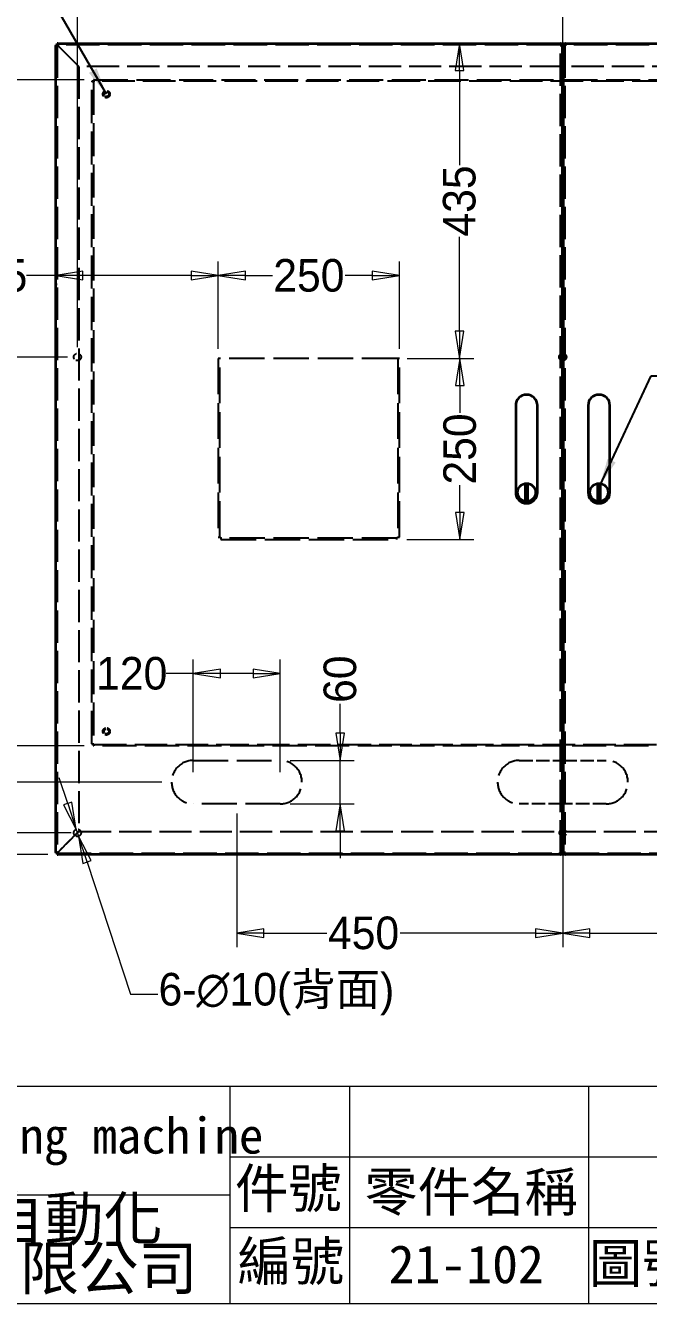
# Model space of a CAD drawing. Header units: millimetres. Extents: x 150 to 4305, y 150 to 3000.
# Drawn here: x 1623 to 2482, y 153 to 1918 of the extents above; entities that cross this region are included whole.
import ezdxf

# ---------------------------------------------------------------- set-up
doc = ezdxf.new("R2010")
doc.units = ezdxf.units.MM
doc.header["$LTSCALE"] = 15
doc.linetypes.add('DASHED', pattern=[0.2067, 0.1654, -0.0413])
for name, color, linetype, lineweight in [('可見 (ISO)', 7, 'Continuous', 35), ('圖框層', 7, 'Continuous', 20), ('標註 (ISO)', 7, 'Continuous', 20), ('標題 (ISO)', 7, 'Continuous', 40), ('符號 (ISO)', 7, 'Continuous', 25), ('隱藏 (ISO)', 7, 'DASHED', 25)]:
    doc.layers.add(name, color=color, linetype=linetype, lineweight=lineweight)
doc.styles.add('STSL_56', font='')
doc.styles.add('STSL_65', font='')
doc.styles.add('文字型式124', font='')
doc.styles.add('文字型式61', font='')
doc.styles.add('文字型式65', font='')
doc.styles.add('文字型式85', font='')
doc.styles.add('文字型式88', font='')
doc.styles.add('註記文字 (JIS)', font='')
doc.styles.get('STSL_56').set_extended_font_data('DFKai-SB')
doc.styles.get('STSL_65').set_extended_font_data('DFKai-SB')
doc.styles.get('文字型式124').set_extended_font_data('DFKai-SB')
doc.styles.get('文字型式61').set_extended_font_data('DFKai-SB')
doc.styles.get('文字型式65').set_extended_font_data('DFKai-SB')
doc.styles.get('文字型式85').set_extended_font_data('DFKai-SB')
doc.styles.get('文字型式88').set_extended_font_data('DFKai-SB')
doc.styles.get('註記文字 (JIS)').set_extended_font_data('PMingLiU')
doc.dimstyles.new('預設 (JIS)', dxfattribs={"dimscale": 15, "dimtxt": 3, "dimasz": 2.5, "dimexe": 1.3, "dimexo": 0.9, "dimgap": 0.3, "dimtad": 0, "dimtoh": 1, "dimrnd": 1e-08, "dimdsep": 46, "dimtxsty": '註記文字 (JIS)', "dimblk": 'Filled-1', "dimcen": 0.09, "dimdle": 10, "dimclrd": 256, "dimclre": 256, "dimclrt": 256, "dimadec": 0, "dimazin": 2, "dimtfac": 0.933333, "dimtmove": 0, "dimatfit": 3, "dimfxl": 0, "dimtolj": 1, "dimlwd": -1, "dimlwe": -1, "dimarcsym": 0})
doc.dimstyles.new('預設 (JIS)$7', dxfattribs={"dimscale": 15, "dimtxt": 3, "dimasz": 2.5, "dimexe": 1.3, "dimexo": 0.9, "dimgap": 0.3, "dimtad": 0, "dimtoh": 1, "dimrnd": 1e-08, "dimdsep": 46, "dimtxsty": '註記文字 (JIS)', "dimblk": 'Filled-1', "dimcen": 0.09, "dimdle": 10, "dimclrd": 256, "dimclre": 256, "dimclrt": 256, "dimadec": 0, "dimazin": 2, "dimtfac": 0.933333, "dimtmove": 0, "dimatfit": 3, "dimfxl": 0, "dimtolj": 1, "dimlwd": -1, "dimlwe": -1, "dimarcsym": 0})

# ---------------------------------------------------------------- blocks, each defined once
blk = doc.blocks.new('標題欄框 ISO')
at = {"layer": '圖框層', "color": 7}
for p, q in [((85.95, 35.03), (362.95, 35.03)), ((202.95, 15.04), (202.95, 35.03)), ((213.95, 15.04), (213.95, 35.03)), ((235.95, 15.04), (235.95, 35.03)), ((202.95, 28.53), (362.95, 28.53)), ((85.95, 25.03), (202.95, 25.03)), ((202.95, 22.03), (362.95, 22.03)), ((85.95, 15.03), (362.95, 15.03))]:
    blk.add_line(p, q, dxfattribs=at)
for s, height, style, p in [('件號', 3.599, 'STSL_56', (203.39, 23.83)), ('零件名稱', 3.599, 'STSL_56', (215.29, 23.51)), ('泓陞自動化', 4, 'STSL_65', (169.48, 20.82)), ('編號', 3.599, 'STSL_56', (203.62, 17.12)), ('科技有限公司', 4, 'STSL_65', (167.22, 16.29)), ('圖號', 3.599, 'STSL_56', (235.95, 16.94))]:
    blk.add_text(s, height=height, dxfattribs=dict(at, style=style)).set_placement(p)
at = {"layer": '標題 (ISO)'}
for tag, p, height, style in [('描述_001', (86.64, 197.62), 4, '文字型式65'), ('授權者_001', (290.05, 39.53), 3.5, '文字型式85'), ('狀態_001', (264.8, 30.13), 3.5, '文字型式85'), ('視圖比例_001', (286.42, 30.17), 3.5, '文字型式85'), ('材料_001', (243.45, 30.38), 3, '文字型式61'), ('主題_001', (147.63, 28.83), 3.3, '文字型式124'), ('建立日期_001', (285.14, 24.12), 2.5, '文字型式88'), ('標題_001', (217.53, 16.9), 3.5, '文字型式85'), ('零件號碼_001', (254.88, 17.13), 3, '文字型式61'), ('工程師_001', (305.23, 17.01), 3.5, '文字型式85'), ('設計師_001', (345.23, 17.01), 3.5, '文字型式85')]:
    blk.add_attdef(tag, p, '', height=height, dxfattribs=dict(at, style=style))
blk = doc.blocks.new('Filled-1')
at = {"color": 0}
for p, q in [((0, 0), (-1, 0.16)), ((-1, 0.16), (-1, -0.16)), ((-1, 0), (0, 0)), ((-1, -0.16), (0, 0))]:
    blk.add_line(p, q, dxfattribs=at)
at = {"color": 0, "flags": 128}
blk.add_lwpolyline([(-1, -0.16), (0, 0)], dxfattribs=at)
at = {"color": 0}
blk.add_solid([(-1, -0.16), (0, 0), (-1, 0.16), (-1, -0.16)], dxfattribs=at)
blk = doc.blocks.new('*D25')
at = {"layer": 'Defpoints', "color": 0}
for p in [(1361.9, 923.3), (1716.9, 923.3), (1666.9, 773.3)]:
    blk.add_point(p, dxfattribs=at)
at = {"layer": '標註 (ISO)'}
for p, q in [((1703.4, 923.3), (1342.4, 923.3)), ((1361.9, 885.8), (1361.9, 810.8)), ((1653.4, 773.3), (1342.4, 773.3)), ((1361.9, 773.3), (1361.9, 735.8))]:
    blk.add_line(p, q, dxfattribs=at)
at = {"layer": '標註 (ISO)', "xscale": 37.5, "yscale": 37.5, "zscale": 37.5}
for p, rotation in [((1361.9, 923.3), 90), ((1361.9, 773.3), 270)]:
    blk.add_blockref('Filled-1', p, dxfattribs=dict(at, rotation=rotation))
at = {"layer": '標註 (ISO)', "insert": (1361.9, 688.3), "char_height": 45, "attachment_point": 5, "rotation": 90, "style": '註記文字 (JIS)'}
blk.add_mtext('\\A1;150', dxfattribs=at)
blk = doc.blocks.new('*D26')
at = {"layer": 'Defpoints', "color": 0}
for p in [(1361.9, 1843.3), (1716.9, 1843.3), (1716.9, 923.3)]:
    blk.add_point(p, dxfattribs=at)
at = {"layer": '標註 (ISO)'}
for p, q in [((1703.4, 1843.3), (1342.4, 1843.3)), ((1361.9, 1805.8), (1361.9, 1460.5)), ((1361.9, 960.8), (1361.9, 1186.1)), ((1703.4, 923.3), (1342.4, 923.3))]:
    blk.add_line(p, q, dxfattribs=at)
at = {"layer": '標註 (ISO)', "xscale": 37.5, "yscale": 37.5, "zscale": 37.5}
for p, rotation in [((1361.9, 1843.3), 90), ((1361.9, 923.3), 270)]:
    blk.add_blockref('Filled-1', p, dxfattribs=dict(at, rotation=rotation))
at = {"layer": '標註 (ISO)', "insert": (1361.9, 1323.3), "char_height": 45, "attachment_point": 5, "rotation": 90, "style": '註記文字 (JIS)'}
blk.add_mtext('\\A1;\\f新細明體|b0|i0;\\H45.0000;920(底板)', dxfattribs=at)
blk = doc.blocks.new('*D27')
at = {"layer": 'Defpoints', "color": 0}
for p in [(2364.1, 843.3), (2814.1, 843.3), (2814.1, 664.8)]:
    blk.add_point(p, dxfattribs=at)
at = {"layer": '標註 (ISO)'}
for p, q in [((2364.1, 829.8), (2364.1, 645.3)), ((2814.1, 829.8), (2814.1, 645.3)), ((2401.6, 664.8), (2588.5, 664.8)), ((2776.6, 664.8), (2689.7, 664.8))]:
    blk.add_line(p, q, dxfattribs=at)
at = {"layer": '標註 (ISO)', "xscale": 37.5, "yscale": 37.5, "zscale": 37.5, "rotation": 180}
blk.add_blockref('Filled-1', (2364.1, 664.8), dxfattribs=at)
at = {"layer": '標註 (ISO)', "xscale": 37.5, "yscale": 37.5, "zscale": 37.5}
blk.add_blockref('Filled-1', (2814.1, 664.8), dxfattribs=at)
at = {"layer": '標註 (ISO)', "insert": (2639.1, 664.8), "char_height": 45, "attachment_point": 5, "style": '註記文字 (JIS)'}
blk.add_mtext('\\A1;450', dxfattribs=at)
blk = doc.blocks.new('*D28')
at = {"layer": 'Defpoints', "color": 0}
for p in [(1914.1, 843.3), (2364.1, 843.3), (1914.1, 664.8)]:
    blk.add_point(p, dxfattribs=at)
at = {"layer": '標註 (ISO)'}
for p, q in [((1914.1, 829.8), (1914.1, 645.3)), ((2364.1, 829.8), (2364.1, 645.3)), ((1951.6, 664.8), (2038.5, 664.8)), ((2326.6, 664.8), (2139.7, 664.8))]:
    blk.add_line(p, q, dxfattribs=at)
at = {"layer": '標註 (ISO)', "xscale": 37.5, "yscale": 37.5, "zscale": 37.5, "rotation": 180}
blk.add_blockref('Filled-1', (1914.1, 664.8), dxfattribs=at)
at = {"layer": '標註 (ISO)', "xscale": 37.5, "yscale": 37.5, "zscale": 37.5}
blk.add_blockref('Filled-1', (2364.1, 664.8), dxfattribs=at)
at = {"layer": '標註 (ISO)', "insert": (2089.1, 664.8), "char_height": 45, "attachment_point": 5, "style": '註記文字 (JIS)'}
blk.add_mtext('\\A1;450', dxfattribs=at)
blk = doc.blocks.new('*D29')
at = {"layer": 'Defpoints', "color": 0}
for p in [(1974.1, 1023.3), (1854.1, 873.3), (1974.1, 873.3)]:
    blk.add_point(p, dxfattribs=at)
at = {"layer": '標註 (ISO)'}
for p, q in [((1854.1, 886.8), (1854.1, 1042.8)), ((1974.1, 886.8), (1974.1, 1042.8)), ((1854.1, 1023.3), (1816.6, 1023.3)), ((1936.6, 1023.3), (1891.6, 1023.3))]:
    blk.add_line(p, q, dxfattribs=at)
at = {"layer": '標註 (ISO)', "xscale": 37.5, "yscale": 37.5, "zscale": 37.5, "rotation": 180}
blk.add_blockref('Filled-1', (1854.1, 1023.3), dxfattribs=at)
at = {"layer": '標註 (ISO)', "xscale": 37.5, "yscale": 37.5, "zscale": 37.5}
blk.add_blockref('Filled-1', (1974.1, 1023.3), dxfattribs=at)
at = {"layer": '標註 (ISO)', "insert": (1769.1, 1023.3), "char_height": 45, "attachment_point": 5, "style": '註記文字 (JIS)'}
blk.add_mtext('\\A1;120', dxfattribs=at)
blk = doc.blocks.new('*D30')
at = {"layer": 'Defpoints', "color": 0}
for p in [(1974.1, 903.3), (2056.7, 903.3), (1974.1, 843.3)]:
    blk.add_point(p, dxfattribs=at)
at = {"layer": '標註 (ISO)'}
for p, q in [((2056.7, 940.8), (2056.7, 981.3)), ((1987.6, 903.3), (2076.2, 903.3)), ((2056.7, 843.3), (2056.7, 903.3)), ((1987.6, 843.3), (2076.2, 843.3)), ((2056.7, 805.8), (2056.7, 768.3))]:
    blk.add_line(p, q, dxfattribs=at)
at = {"layer": '標註 (ISO)', "xscale": 37.5, "yscale": 37.5, "zscale": 37.5}
for p, rotation in [((2056.7, 903.3), 270), ((2056.7, 843.3), 90)]:
    blk.add_blockref('Filled-1', p, dxfattribs=dict(at, rotation=rotation))
at = {"layer": '標註 (ISO)', "insert": (2056.7, 1015.4), "char_height": 45, "attachment_point": 5, "rotation": 90, "style": '註記文字 (JIS)'}
blk.add_mtext('\\A1;60', dxfattribs=at)
blk = doc.blocks.new('*D31')
at = {"layer": 'Defpoints', "color": 0}
for p in [(1566.9, 873.3), (1824.1, 873.3), (1666.9, 773.3)]:
    blk.add_point(p, dxfattribs=at)
at = {"layer": '標註 (ISO)'}
for p, q in [((1566.9, 910.8), (1566.9, 948.3)), ((1810.6, 873.3), (1547.4, 873.3)), ((1566.9, 873.3), (1566.9, 773.3)), ((1653.4, 773.3), (1547.4, 773.3)), ((1566.9, 735.8), (1566.9, 698.3))]:
    blk.add_line(p, q, dxfattribs=at)
at = {"layer": '標註 (ISO)', "xscale": 37.5, "yscale": 37.5, "zscale": 37.5}
for p, rotation in [((1566.9, 873.3), 270), ((1566.9, 773.3), 90)]:
    blk.add_blockref('Filled-1', p, dxfattribs=dict(at, rotation=rotation))
at = {"layer": '標註 (ISO)', "insert": (1566.9, 650.8), "char_height": 45, "attachment_point": 5, "rotation": 90, "style": '註記文字 (JIS)'}
blk.add_mtext('\\A1;100', dxfattribs=at)
blk = doc.blocks.new('*D45')
at = {"layer": 'Defpoints', "color": 0}
for p in [(3034.1, 2039.9), (1694.1, 1460.3), (3034.1, 1460.3)]:
    blk.add_point(p, dxfattribs=at)
at = {"layer": '標註 (ISO)'}
for p, q in [((1694.1, 1473.8), (1694.1, 2059.4)), ((3034.1, 1473.8), (3034.1, 2059.4)), ((1731.6, 2039.9), (2300.9, 2039.9)), ((2996.6, 2039.9), (2427.3, 2039.9))]:
    blk.add_line(p, q, dxfattribs=at)
at = {"layer": '標註 (ISO)', "xscale": 37.5, "yscale": 37.5, "zscale": 37.5, "rotation": 180}
blk.add_blockref('Filled-1', (1694.1, 2039.9), dxfattribs=at)
at = {"layer": '標註 (ISO)', "xscale": 37.5, "yscale": 37.5, "zscale": 37.5}
blk.add_blockref('Filled-1', (3034.1, 2039.9), dxfattribs=at)
at = {"layer": '標註 (ISO)', "insert": (2364.1, 2039.9), "char_height": 45, "attachment_point": 5, "style": '註記文字 (JIS)'}
blk.add_mtext('\\A1;1340', dxfattribs=at)
blk = doc.blocks.new('*D46')
at = {"layer": 'Defpoints', "color": 0}
for p in [(1467.8, 803.3), (1699.1, 803.3), (1666.9, 773.3)]:
    blk.add_point(p, dxfattribs=at)
at = {"layer": '標註 (ISO)'}
for p, q in [((1467.8, 840.8), (1467.8, 878.3)), ((1685.6, 803.3), (1448.3, 803.3)), ((1467.8, 803.3), (1467.8, 773.3)), ((1653.4, 773.3), (1448.3, 773.3)), ((1467.8, 735.8), (1467.8, 698.3))]:
    blk.add_line(p, q, dxfattribs=at)
at = {"layer": '標註 (ISO)', "xscale": 37.5, "yscale": 37.5, "zscale": 37.5}
for p, rotation in [((1467.8, 803.3), 270), ((1467.8, 773.3), 90)]:
    blk.add_blockref('Filled-1', p, dxfattribs=dict(at, rotation=rotation))
at = {"layer": '標註 (ISO)', "insert": (1467.8, 664.5), "char_height": 45, "attachment_point": 5, "rotation": 90, "style": '註記文字 (JIS)'}
blk.add_mtext('\\A1;30', dxfattribs=at)
blk = doc.blocks.new('*D47')
at = {"layer": 'Defpoints', "color": 0}
for p in [(1467.8, 1460.3), (1694.1, 1460.3), (1699.1, 803.3)]:
    blk.add_point(p, dxfattribs=at)
at = {"layer": '標註 (ISO)'}
for p, q in [((1680.6, 1460.3), (1448.3, 1460.3)), ((1467.8, 1422.8), (1467.8, 1180.7)), ((1467.8, 840.8), (1467.8, 1082.9)), ((1685.6, 803.3), (1448.3, 803.3))]:
    blk.add_line(p, q, dxfattribs=at)
at = {"layer": '標註 (ISO)', "xscale": 37.5, "yscale": 37.5, "zscale": 37.5}
for p, rotation in [((1467.8, 1460.3), 90), ((1467.8, 803.3), 270)]:
    blk.add_blockref('Filled-1', p, dxfattribs=dict(at, rotation=rotation))
at = {"layer": '標註 (ISO)', "insert": (1467.8, 1131.8), "char_height": 45, "attachment_point": 5, "rotation": 90, "style": '註記文字 (JIS)'}
blk.add_mtext('\\A1;657', dxfattribs=at)
blk = doc.blocks.new('*D48')
at = {"layer": 'Defpoints', "color": 0}
for p in [(1692.5, 808), (1695.7, 798.6)]:
    blk.add_point(p, dxfattribs=at)
at = {"layer": '標註 (ISO)'}
for p, q in [((1680.8, 843.7), (1669.1, 879.3)), ((1692.5, 808), (1695.7, 798.6)), ((1707.4, 762.9), (1767.4, 580.5)), ((1767.4, 580.5), (1804.9, 580.5))]:
    blk.add_line(p, q, dxfattribs=at)
at = {"layer": '標註 (ISO)', "xscale": 37.5, "yscale": 37.5, "zscale": 37.5}
for p, rotation in [((1692.5, 808), 288.2145196027362), ((1695.7, 798.6), 108.2145196027362)]:
    blk.add_blockref('Filled-1', p, dxfattribs=dict(at, rotation=rotation))
at = {"layer": '標註 (ISO)', "insert": (1968.8, 580.5), "char_height": 45, "attachment_point": 5, "style": '註記文字 (JIS)'}
blk.add_mtext('\\A1;\\f新細明體|b0|i0;\\H45.0000;6-∅10(背面)', dxfattribs=at)
blk = doc.blocks.new('*D49')
at = {"layer": 'Defpoints', "color": 0}
for p in [(3034.1, 1970.3), (2364.1, 1460.3), (3034.1, 1460.3)]:
    blk.add_point(p, dxfattribs=at)
at = {"layer": '標註 (ISO)'}
for p, q in [((2364.1, 1473.8), (2364.1, 1989.8)), ((3034.1, 1473.8), (3034.1, 1989.8)), ((2401.6, 1970.3), (2649.3, 1970.3)), ((2996.6, 1970.3), (2748.9, 1970.3))]:
    blk.add_line(p, q, dxfattribs=at)
at = {"layer": '標註 (ISO)', "xscale": 37.5, "yscale": 37.5, "zscale": 37.5, "rotation": 180}
blk.add_blockref('Filled-1', (2364.1, 1970.3), dxfattribs=at)
at = {"layer": '標註 (ISO)', "xscale": 37.5, "yscale": 37.5, "zscale": 37.5}
blk.add_blockref('Filled-1', (3034.1, 1970.3), dxfattribs=at)
at = {"layer": '標註 (ISO)', "insert": (2699.1, 1970.3), "char_height": 45, "attachment_point": 5, "style": '註記文字 (JIS)'}
blk.add_mtext('\\A1;670', dxfattribs=at)
blk = doc.blocks.new('*D50')
at = {"layer": 'Defpoints', "color": 0}
for p in [(1694.1, 1970.3), (1694.1, 1460.3), (2364.1, 1460.3)]:
    blk.add_point(p, dxfattribs=at)
at = {"layer": '標註 (ISO)'}
for p, q in [((1694.1, 1473.8), (1694.1, 1989.8)), ((2364.1, 1473.8), (2364.1, 1989.8)), ((1731.6, 1970.3), (1979.3, 1970.3)), ((2326.6, 1970.3), (2078.9, 1970.3))]:
    blk.add_line(p, q, dxfattribs=at)
at = {"layer": '標註 (ISO)', "xscale": 37.5, "yscale": 37.5, "zscale": 37.5, "rotation": 180}
blk.add_blockref('Filled-1', (1694.1, 1970.3), dxfattribs=at)
at = {"layer": '標註 (ISO)', "xscale": 37.5, "yscale": 37.5, "zscale": 37.5}
blk.add_blockref('Filled-1', (2364.1, 1970.3), dxfattribs=at)
at = {"layer": '標註 (ISO)', "insert": (2029.1, 1970.3), "char_height": 45, "attachment_point": 5, "style": '註記文字 (JIS)'}
blk.add_mtext('\\A1;670', dxfattribs=at)
blk = doc.blocks.new('*D57')
at = {"layer": 'Defpoints', "color": 0}
for p in [(1815.9, 1893.3), (2135.8, 1458.3), (2221.4, 1458.3)]:
    blk.add_point(p, dxfattribs=at)
at = {"layer": '標註 (ISO)'}
for p, q in [((2221.4, 1855.8), (2221.4, 1725.2)), ((2221.4, 1495.8), (2221.4, 1626.4)), ((2149.3, 1458.3), (2240.9, 1458.3))]:
    blk.add_line(p, q, dxfattribs=at)
at = {"layer": '標註 (ISO)', "xscale": 37.5, "yscale": 37.5, "zscale": 37.5}
for p, rotation in [((2221.4, 1893.3), 90), ((2221.4, 1458.3), 270)]:
    blk.add_blockref('Filled-1', p, dxfattribs=dict(at, rotation=rotation))
at = {"layer": '標註 (ISO)', "insert": (2221.4, 1675.8), "char_height": 45, "attachment_point": 5, "rotation": 90, "style": '註記文字 (JIS)'}
blk.add_mtext('\\A1;435', dxfattribs=at)
blk = doc.blocks.new('*D58')
at = {"layer": 'Defpoints', "color": 0}
for p in [(2135.8, 1458.3), (2135.2, 1208.3), (2222, 1208.3)]:
    blk.add_point(p, dxfattribs=at)
at = {"layer": '標註 (ISO)'}
for p, q in [((2149.3, 1458.3), (2241.5, 1458.3)), ((2222, 1420.8), (2222, 1383.3)), ((2222, 1245.8), (2222, 1283.3)), ((2148.7, 1208.3), (2241.5, 1208.3))]:
    blk.add_line(p, q, dxfattribs=at)
at = {"layer": '標註 (ISO)', "xscale": 37.5, "yscale": 37.5, "zscale": 37.5}
for p, rotation in [((2222, 1458.3), 90), ((2222, 1208.3), 270)]:
    blk.add_blockref('Filled-1', p, dxfattribs=dict(at, rotation=rotation))
at = {"layer": '標註 (ISO)', "insert": (2222, 1333.3), "char_height": 45, "attachment_point": 5, "rotation": 90, "style": '註記文字 (JIS)'}
blk.add_mtext('\\A1;250', dxfattribs=at)
blk = doc.blocks.new('*D59')
at = {"layer": 'Defpoints', "color": 0}
for p in [(1664.1, 1572.8), (1888.6, 1572.8), (1888.6, 1458.3)]:
    blk.add_point(p, dxfattribs=at)
at = {"layer": '標註 (ISO)'}
for p, q in [((1888.6, 1471.8), (1888.6, 1592.3)), ((1664.1, 1572.8), (1623.7, 1572.8)), ((1851.1, 1572.8), (1701.6, 1572.8))]:
    blk.add_line(p, q, dxfattribs=at)
at = {"layer": '標註 (ISO)', "xscale": 37.5, "yscale": 37.5, "zscale": 37.5, "rotation": 180}
blk.add_blockref('Filled-1', (1664.1, 1572.8), dxfattribs=at)
at = {"layer": '標註 (ISO)', "xscale": 37.5, "yscale": 37.5, "zscale": 37.5}
blk.add_blockref('Filled-1', (1888.6, 1572.8), dxfattribs=at)
at = {"layer": '標註 (ISO)', "insert": (1551.3, 1572.8), "char_height": 45, "attachment_point": 5, "style": '註記文字 (JIS)'}
blk.add_mtext('\\A1;224.5', dxfattribs=at)
blk = doc.blocks.new('*D60')
at = {"layer": 'Defpoints', "color": 0}
for p in [(2138.6, 1572.8), (1888.6, 1458.3), (2138.6, 1458.3)]:
    blk.add_point(p, dxfattribs=at)
at = {"layer": '標註 (ISO)'}
for p, q in [((1888.6, 1471.8), (1888.6, 1592.3)), ((2138.6, 1471.8), (2138.6, 1592.3)), ((1926.1, 1572.8), (1963.6, 1572.8)), ((2101.1, 1572.8), (2063.6, 1572.8))]:
    blk.add_line(p, q, dxfattribs=at)
at = {"layer": '標註 (ISO)', "xscale": 37.5, "yscale": 37.5, "zscale": 37.5, "rotation": 180}
blk.add_blockref('Filled-1', (1888.6, 1572.8), dxfattribs=at)
at = {"layer": '標註 (ISO)', "xscale": 37.5, "yscale": 37.5, "zscale": 37.5}
blk.add_blockref('Filled-1', (2138.6, 1572.8), dxfattribs=at)
at = {"layer": '標註 (ISO)', "insert": (2013.6, 1572.8), "char_height": 45, "attachment_point": 5, "style": '註記文字 (JIS)'}
blk.add_mtext('\\A1;250', dxfattribs=at)

msp = doc.modelspace()

# ---------------------------------------------------------------- linework, layer by layer
at = {"layer": '可見 (ISO)'}
for p, q in [((1666.0962, 1891.2294), (1664.0962, 1891.2294)), ((1664.0962, 1891.2294), (1664.0962, 1890.5001)), ((1664.0962, 776.1001), (1664.0962, 1890.5001)), ((1666.8962, 1890.5001), (1664.0962, 1890.5001)), ((1666.0962, 1890.5001), (1666.0962, 1891.2294)), ((1666.0962, 1891.2294), (1666.8255, 1890.5001)), ((1666.0963, 1890.6579), (1666.6487, 1890.5001)), ((1666.8962, 1893.3001), (1666.1669, 1893.3001)), ((1666.1669, 1891.3001), (1666.1669, 1893.3001)), ((1666.8962, 1891.3001), (1666.1669, 1891.3001)), ((1666.1669, 1891.3001), (1666.8962, 1890.5708)), ((1666.8963, 1890.7472), (1666.739, 1891.2976)), ((1666.8962, 1893.3001), (2360.2962, 1893.3001)), ((1666.8962, 1893.3001), (1666.8962, 1890.5001)), ((2360.2962, 1890.5001), (2360.2962, 1893.3001)), ((2361.0255, 1893.3001), (2360.2962, 1893.3001)), ((2360.2962, 1891.3001), (2361.0255, 1891.3001)), ((2363.0962, 1890.5001), (2360.2962, 1890.5001)), ((2361.0255, 1891.3001), (2361.0255, 1893.3001)), ((2361.0255, 1893.3001), (2367.1669, 1893.3001)), ((2361.0962, 1890.5001), (2361.0962, 1891.2294)), ((2361.0962, 1891.2294), (2363.0962, 1891.2294)), ((2363.0962, 1890.5001), (2363.0962, 1891.2294)), ((2363.0962, 1890.5001), (2363.0962, 776.1001)), ((2367.0962, 1891.2294), (2365.0962, 1891.2294)), ((2365.0962, 1891.2294), (2365.0962, 1890.5001)), ((2365.0962, 776.1001), (2365.0962, 1890.5001)), ((2367.8962, 1890.5001), (2365.0962, 1890.5001)), ((2367.0962, 1890.5001), (2367.0962, 1891.2294)), ((2367.8962, 1893.3001), (2367.1669, 1893.3001)), ((2367.1669, 1891.3001), (2367.1669, 1893.3001)), ((2367.8962, 1891.3001), (2367.1669, 1891.3001)), ((2367.8962, 1893.3001), (3061.2962, 1893.3001)), ((2367.8962, 1893.3001), (2367.8962, 1890.5001)), ((2365.0962, 1861.3001), (2363.0962, 1861.3001)), ((2363.0962, 1843.3001), (2365.0962, 1843.3001)), ((2299.0962, 1393.3001), (2299.0962, 1273.3001)), ((2329.0962, 1273.3001), (2329.0962, 1393.3001)), ((2399.0962, 1393.3001), (2399.0962, 1273.3001)), ((2429.0962, 1273.3001), (2429.0962, 1393.3001)), ((2312.5962, 1263.3001), (2312.5962, 1283.3001)), ((2315.5962, 1283.3001), (2315.5962, 1263.3001)), ((2412.5962, 1263.3001), (2412.5962, 1283.3001)), ((2415.5962, 1283.3001), (2415.5962, 1263.3001)), ((2365.0962, 923.3001), (2363.0962, 923.3001)), ((2363.0962, 903.3001), (2365.0962, 903.3001)), ((2365.0962, 843.3001), (2363.0962, 843.3001)), ((2363.0962, 805.3001), (2365.0962, 805.3001)), ((1664.0962, 776.1001), (1666.8962, 776.1001)), ((1664.0962, 776.1001), (1664.0962, 775.3708)), ((1666.0962, 775.3708), (1664.0962, 775.3708)), ((1666.0962, 776.1001), (1666.0962, 775.3708)), ((1666.0962, 775.3708), (1666.8255, 776.1001)), ((1666.649, 776.1002), (1666.0986, 775.9429)), ((1666.1669, 775.3001), (1666.8962, 776.0294)), ((1666.8962, 775.3001), (1666.1669, 775.3001)), ((1666.1669, 775.3001), (1666.1669, 773.3001)), ((1666.1669, 773.3001), (1666.8962, 773.3001)), ((1666.7384, 775.3002), (1666.8962, 775.8526)), ((1666.8962, 776.1001), (1666.8962, 773.3001)), ((2360.2962, 773.3001), (1666.8962, 773.3001)), ((2360.2962, 773.3001), (2360.2962, 776.1001)), ((2360.2962, 776.1001), (2363.0962, 776.1001)), ((2360.2962, 775.3001), (2361.0255, 775.3001)), ((2360.2962, 773.3001), (2361.0255, 773.3001)), ((2361.0255, 775.3001), (2361.0255, 773.3001)), ((2367.1669, 773.3001), (2361.0255, 773.3001)), ((2361.0962, 776.1001), (2361.0962, 775.3708)), ((2361.0962, 775.3708), (2363.0962, 775.3708)), ((2363.0962, 775.3708), (2363.0962, 776.1001)), ((2365.0962, 776.1001), (2367.8962, 776.1001)), ((2365.0962, 776.1001), (2365.0962, 775.3708)), ((2367.0962, 775.3708), (2365.0962, 775.3708)), ((2367.0962, 776.1001), (2367.0962, 775.3708)), ((2367.8962, 775.3001), (2367.1669, 775.3001)), ((2367.1669, 775.3001), (2367.1669, 773.3001)), ((2367.1669, 773.3001), (2367.8962, 773.3001)), ((2367.8962, 776.1001), (2367.8962, 773.3001)), ((3061.2962, 773.3001), (2367.8962, 773.3001))]:
    msp.add_line(p, q, dxfattribs=at)
for centre in [(2314.0962, 1273.3001), (2414.0962, 1273.3001)]:
    msp.add_circle(centre, 12.5, dxfattribs=at)
for centre, radius, start, end in [((2314.0962, 1393.3001), 15, 0, 180), ((2414.0962, 1393.3001), 15, 0, 180), ((2314.0962, 1273.3001), 15, 180, 0), ((2314.0962, 1283.3001), 1.5, 0, 180), ((2414.0962, 1273.3001), 15, 180, 0), ((2414.0962, 1283.3001), 1.5, 0, 180), ((2314.0962, 1263.3001), 1.5, 180, 0), ((2414.0962, 1263.3001), 1.5, 180, 0), ((2364.0962, 803.3001), 5, 78.463041, 101.536959)]:
    msp.add_arc(centre, radius, start, end, dxfattribs=at)
at = {"layer": '隱藏 (ISO)', "ltscale": 0.461976}
for p, q in [((1664.0962, 1891.2294), (1666.0963, 1890.6579)), ((1666.1669, 773.3001), (1666.7384, 775.3002))]:
    msp.add_line(p, q, dxfattribs=at)
at = {"layer": '隱藏 (ISO)', "ltscale": 17.971294}
for p, q in [((1666.0962, 1890.5001), (1666.0962, 776.1001)), ((2361.0962, 776.1001), (2361.0962, 1890.5001)), ((2367.0962, 1890.5001), (2367.0962, 776.1001))]:
    msp.add_line(p, q, dxfattribs=at)
at = {"layer": '隱藏 (ISO)', "ltscale": 0.462211}
for p, q in [((1666.739, 1891.2976), (1666.1669, 1893.3001)), ((1666.0986, 775.9429), (1664.0962, 775.3708))]:
    msp.add_line(p, q, dxfattribs=at)
at = {"layer": '隱藏 (ISO)', "ltscale": 0.032619}
for p, q in [((1666.6487, 1890.5001), (1666.8962, 1890.4294)), ((1666.8962, 775.8526), (1666.9669, 776.1001))]:
    msp.add_line(p, q, dxfattribs=at)
at = {"layer": '隱藏 (ISO)', "ltscale": 0.012606}
for p, q in [((1666.8255, 1890.5001), (1666.8962, 1890.4294)), ((1666.8962, 1890.5708), (1666.9669, 1890.5001)), ((1666.8255, 776.1001), (1666.8962, 776.1708)), ((1666.8962, 776.0294), (1666.9669, 776.1001))]:
    msp.add_line(p, q, dxfattribs=at)
at = {"layer": '隱藏 (ISO)', "ltscale": 18.63678}
for p, q in [((2360.2962, 1891.3001), (1666.8962, 1891.3001)), ((3061.2962, 1891.3001), (2367.8962, 1891.3001)), ((1666.8962, 775.3001), (2360.2962, 775.3001)), ((2367.8962, 775.3001), (3061.2962, 775.3001))]:
    msp.add_line(p, q, dxfattribs=at)
at = {"layer": '隱藏 (ISO)', "ltscale": 5.243534}
for p, q in [((1666.8962, 1890.4294), (1696.0962, 1861.2294)), ((1696.1669, 1861.3001), (1666.9669, 1890.5001)), ((1696.0962, 805.3708), (1666.8962, 776.1708)), ((1666.9669, 776.1001), (1696.1669, 805.3001))]:
    msp.add_line(p, q, dxfattribs=at)
at = {"layer": '隱藏 (ISO)', "ltscale": 0.032584}
for p, q in [((1666.9669, 1890.5001), (1666.8963, 1890.7472)), ((1666.8962, 776.1708), (1666.649, 776.1002))]:
    msp.add_line(p, q, dxfattribs=at)
at = {"layer": '隱藏 (ISO)', "ltscale": 0.779736}
for p, q in [((2367.1669, 1891.3001), (2361.0255, 1891.3001)), ((2361.0255, 775.3001), (2367.1669, 775.3001))]:
    msp.add_line(p, q, dxfattribs=at)
at = {"layer": '隱藏 (ISO)', "ltscale": 17.923401}
msp.add_line((1696.0962, 1861.2294), (1696.0962, 805.3708), dxfattribs=at)
at = {"layer": '隱藏 (ISO)', "ltscale": 17.925316}
for p, q in [((2363.0962, 1861.3001), (1696.1669, 1861.3001)), ((3032.0255, 1861.3001), (2365.0962, 1861.3001)), ((1696.1669, 805.3001), (2363.0962, 805.3001)), ((2365.0962, 805.3001), (3032.0255, 805.3001))]:
    msp.add_line(p, q, dxfattribs=at)
at = {"layer": '隱藏 (ISO)', "ltscale": 0.25386}
for p, q in [((1716.0962, 1841.2294), (1714.0962, 1841.2294)), ((1716.1669, 1841.3001), (1716.1669, 1843.3001)), ((1666.0962, 1777.8001), (1664.0962, 1777.8001)), ((1666.0962, 1777.3671), (1664.0962, 1777.3671)), ((1666.0962, 1773.2331), (1664.0962, 1773.2331)), ((1664.0962, 1772.8001), (1666.0962, 1772.8001)), ((1664.0962, 1635.8001), (1666.0962, 1635.8001)), ((1664.0962, 1560.8001), (1666.0962, 1560.8001)), ((1890.5962, 1458.3001), (1888.5962, 1458.3001)), ((2138.5962, 1458.3001), (2136.5962, 1458.3001)), ((1664.0962, 1441.3001), (1666.0962, 1441.3001)), ((1664.0962, 1325.3001), (1666.0962, 1325.3001)), ((1666.0962, 1313.8001), (1664.0962, 1313.8001)), ((1666.0962, 1313.3671), (1664.0962, 1313.3671)), ((1666.0962, 1309.2331), (1664.0962, 1309.2331)), ((1664.0962, 1308.8001), (1666.0962, 1308.8001)), ((1888.5962, 1211.7143), (1890.5962, 1211.7143)), ((1892.0104, 1210.3001), (1892.0104, 1208.3001)), ((2135.182, 1208.3001), (2135.182, 1210.3001)), ((2136.5962, 1211.7143), (2138.5962, 1211.7143)), ((1716.0962, 925.3708), (1714.0962, 925.3708)), ((1716.1669, 925.3001), (1716.1669, 923.3001)), ((1666.0962, 851.8001), (1664.0962, 851.8001)), ((1664.0962, 851.3671), (1666.0962, 851.3671)), ((1666.0962, 851.3001), (1664.0962, 851.3001)), ((1664.0962, 847.2331), (1666.0962, 847.2331)), ((1664.0962, 846.8001), (1666.0962, 846.8001)), ((1666.0962, 819.8001), (1664.0962, 819.8001)), ((1664.0962, 819.3671), (1666.0962, 819.3671)), ((1666.0962, 815.3001), (1664.0962, 815.3001)), ((1664.0962, 815.2331), (1666.0962, 815.2331)), ((1664.0962, 814.8001), (1666.0962, 814.8001))]:
    msp.add_line(p, q, dxfattribs=at)
at = {"layer": '隱藏 (ISO)', "ltscale": 0.092505}
for p, q in [((1714.0962, 1841.2294), (1714.0962, 1840.5001)), ((1716.0962, 1840.5001), (1716.0962, 1841.2294)), ((1716.8962, 1843.3001), (1716.1669, 1843.3001)), ((1716.8962, 1841.3001), (1716.1669, 1841.3001)), ((1714.0962, 926.1001), (1714.0962, 925.3708)), ((1716.0962, 926.1001), (1716.0962, 925.3708)), ((1716.8962, 925.3001), (1716.1669, 925.3001)), ((1716.1669, 923.3001), (1716.8962, 923.3001))]:
    msp.add_line(p, q, dxfattribs=at)
at = {"layer": '隱藏 (ISO)', "ltscale": 18.43251}
for p, q in [((1714.0962, 926.1001), (1714.0962, 1840.5001)), ((1716.0962, 1840.5001), (1716.0962, 926.1001))]:
    msp.add_line(p, q, dxfattribs=at)
at = {"layer": '隱藏 (ISO)', "ltscale": 0.558386}
for p, q in [((1716.8962, 1840.5001), (1714.0962, 1840.5001)), ((1716.8962, 1843.3001), (1716.8962, 1840.5001)), ((1714.0962, 926.1001), (1716.8962, 926.1001)), ((1716.8962, 926.1001), (1716.8962, 923.3001))]:
    msp.add_line(p, q, dxfattribs=at)
at = {"layer": '隱藏 (ISO)', "ltscale": 18.94709}
for p, q in [((1716.8962, 1843.3001), (2363.0962, 1843.3001)), ((2365.0962, 1843.3001), (3011.2962, 1843.3001)), ((2363.0962, 923.3001), (1716.8962, 923.3001)), ((3011.2962, 923.3001), (2365.0962, 923.3001))]:
    msp.add_line(p, q, dxfattribs=at)
at = {"layer": '隱藏 (ISO)', "ltscale": 18.15135}
for p, q in [((3011.2962, 1841.3001), (1716.8962, 1841.3001)), ((1716.8962, 925.3001), (3011.2962, 925.3001))]:
    msp.add_line(p, q, dxfattribs=at)
at = {"layer": '隱藏 (ISO)', "ltscale": 19.882744}
for p, q in [((1888.5962, 1458.3001), (1888.5962, 1211.7143)), ((1890.5962, 1211.7143), (1890.5962, 1458.3001)), ((2136.5962, 1458.3001), (2136.5962, 1211.7143)), ((2138.5962, 1211.7143), (2138.5962, 1458.3001))]:
    msp.add_line(p, q, dxfattribs=at)
at = {"layer": '隱藏 (ISO)', "ltscale": 0.159467}
for p, q in [((1891.3962, 1458.3001), (1890.5962, 1458.3001)), ((2135.7962, 1458.3001), (2136.5962, 1458.3001)), ((1891.3962, 1211.7143), (1890.5962, 1211.7143)), ((1892.0104, 1211.1001), (1892.0104, 1210.3001)), ((2135.182, 1211.1001), (2135.182, 1210.3001)), ((2135.7962, 1211.7143), (2136.5962, 1211.7143))]:
    msp.add_line(p, q, dxfattribs=at)
at = {"layer": '隱藏 (ISO)', "ltscale": 19.706499}
msp.add_line((2135.7962, 1458.3001), (1891.3962, 1458.3001), dxfattribs=at)
at = {"layer": '隱藏 (ISO)', "ltscale": 0.077893}
for p, q in [((1891.3962, 1211.7143), (1891.3962, 1211.1001)), ((1891.3962, 1211.1001), (1892.0104, 1211.1001)), ((2135.182, 1211.1001), (2135.7962, 1211.1001)), ((2135.7962, 1211.1001), (2135.7962, 1211.7143))]:
    msp.add_line(p, q, dxfattribs=at)
at = {"layer": '隱藏 (ISO)', "ltscale": 19.607449}
for p, q in [((2135.182, 1210.3001), (1892.0104, 1210.3001)), ((1892.0104, 1208.3001), (2135.182, 1208.3001))]:
    msp.add_line(p, q, dxfattribs=at)
at = {"layer": '隱藏 (ISO)', "ltscale": 19.351717}
for p, q in [((1854.0962, 903.3001), (1974.0962, 903.3001)), ((1974.0962, 843.3001), (1854.0962, 843.3001))]:
    msp.add_line(p, q, dxfattribs=at)
at = {"layer": '隱藏 (ISO)', "ltscale": 7.491707}
for p, q in [((2304.0962, 903.3001), (2363.0962, 903.3001)), ((2365.0962, 903.3001), (2424.0962, 903.3001)), ((2363.0962, 843.3001), (2304.0962, 843.3001)), ((2424.0962, 843.3001), (2365.0962, 843.3001))]:
    msp.add_line(p, q, dxfattribs=at)
at = {"layer": '隱藏 (ISO)', "ltscale": 3.989087}
for centre in [(1734.0962, 1823.3001), (1694.0962, 1460.3001), (2364.0962, 1460.3001), (1734.0962, 943.3001), (1694.0962, 803.3001)]:
    msp.add_circle(centre, 5, dxfattribs=at)
at = {"layer": '隱藏 (ISO)', "ltscale": 3.19125}
for centre in [(1734.0962, 1823.3001), (1734.0962, 943.3001)]:
    msp.add_circle(centre, 4, dxfattribs=at)
at = {"layer": '隱藏 (ISO)', "ltscale": 2.597659}
for centre in [(1734.0962, 1823.3001), (1734.0962, 943.3001)]:
    msp.add_circle(centre, 3.256, dxfattribs=at)
at = {"layer": '隱藏 (ISO)', "ltscale": 15.198803}
for centre, start, end in [((1854.0962, 873.3001), 90, 270), ((1974.0962, 873.3001), 270, 90), ((2304.0962, 873.3001), 90, 270), ((2424.0962, 873.3001), 270, 90)]:
    msp.add_arc(centre, 30, start, end, dxfattribs=at)
at = {"layer": '隱藏 (ISO)', "ltscale": 3.733403}
msp.add_arc((2364.0962, 803.3001), 5, 101.536959, 78.463041, dxfattribs=at)

# ---------------------------------------------------------------- block references
ref = msp.add_blockref('標題欄框 ISO', (-1139.2195, -72.164), dxfattribs=dict(xscale=15, yscale=15, zscale=15))
ref.add_attrib('標題_001', '21-102', (2123.726, 181.3469), dxfattribs={"layer": '標題 (ISO)', "height": 52.5, "style": '文字型式85'})
ref.add_attrib('主題_001', 'XYZ Table Screwing machine', (1075.2001, 360.2958), dxfattribs={"layer": '標題 (ISO)', "height": 49.500002, "style": '文字型式124'})

# ---------------------------------------------------------------- dimensions: what is measured, and where the dimension line sits
at = {"layer": '標註 (ISO)'}
for base, p1, p2, angle, override, picture, middle in [((3034.0962, 2039.9407), (1694.0962, 1460.3001), (3034.0962, 1460.3001), 180, {"dimgap": 0.3, "dimtoh": 0, "dimdec": 2, "dimtol": 0, "dimlim": 0, "dimtp": 0, "dimtm": 0, "dimtdec": 2, "dimtofl": 0, "dimatfit": 1}, '*D45', (2364.0962, 2039.9407)), ((1694.0962, 1970.3001), (2364.0962, 1460.3001), (1694.0962, 1460.3001), 180, {"dimgap": 0.3, "dimtoh": 0, "dimdec": 2, "dimtol": 0, "dimlim": 0, "dimtp": 0, "dimtm": 0, "dimtdec": 2, "dimtofl": 0, "dimatfit": 1}, '*D50', (2029.0962, 1970.3001)), ((3034.0962, 1970.3001), (2364.0962, 1460.3001), (3034.0962, 1460.3001), 180, {"dimgap": 0.3, "dimtoh": 0, "dimdec": 2, "dimtol": 0, "dimlim": 0, "dimtp": 0, "dimtm": 0, "dimtdec": 2, "dimtofl": 0, "dimatfit": 1}, '*D49', (2699.0962, 1970.3001)), ((2221.3962, 1458.3001), (1815.9309, 1893.3001), (2135.7962, 1458.3001), 270, {"dimgap": 0.3, "dimtoh": 0, "dimdec": 2, "dimse1": 1, "dimtol": 0, "dimlim": 0, "dimtp": 0, "dimtm": 0, "dimtdec": 2, "dimtofl": 0, "dimatfit": 1}, '*D57', (2221.3962, 1675.8001)), ((2138.5962, 1572.7694), (1888.5962, 1458.3001), (2138.5962, 1458.3001), 180, {"dimgap": 0.3, "dimtoh": 0, "dimdec": 2, "dimtol": 0, "dimlim": 0, "dimtp": 0, "dimtm": 0, "dimtdec": 2, "dimtofl": 0, "dimatfit": 1}, '*D60', (2013.5962, 1572.7694)), ((1467.7944, 1460.3001), (1699.0962, 803.3001), (1694.0962, 1460.3001), 90, {"dimgap": 0.3, "dimtoh": 0, "dimdec": 2, "dimtol": 0, "dimlim": 0, "dimtp": 0, "dimtm": 0, "dimtdec": 2, "dimtofl": 0, "dimatfit": 1}, '*D47', (1467.7944, 1131.8001)), ((2222.0104, 1208.3001), (2135.7962, 1458.3001), (2135.182, 1208.3001), 90, {"dimgap": 0.3, "dimtoh": 0, "dimdec": 2, "dimtol": 0, "dimlim": 0, "dimtp": 0, "dimtm": 0, "dimtdec": 2, "dimtofl": 0, "dimatfit": 1}, '*D58', (2222.0104, 1333.3001)), ((1974.0962, 1023.3001), (1854.0962, 873.3001), (1974.0962, 873.3001), 180, {"dimgap": 0.3, "dimtoh": 0, "dimdec": 2, "dimtol": 0, "dimlim": 0, "dimtp": 0, "dimtm": 0, "dimtdec": 2, "dimtofl": 0, "dimatfit": 2}, '*D29', (1769.1238, 1023.3001)), ((2056.7453, 903.3001), (1974.0962, 843.3001), (1974.0962, 903.3001), 90, {"dimgap": 0.3, "dimtoh": 0, "dimdec": 2, "dimtol": 0, "dimlim": 0, "dimtp": 0, "dimtm": 0, "dimtdec": 2, "dimtofl": 1, "dimatfit": 1}, '*D30', (2056.7453, 1015.3865)), ((1566.8952, 873.3001), (1666.8962, 773.3001), (1824.0962, 873.3001), 90, {"dimgap": 0.3, "dimtoh": 0, "dimdec": 2, "dimtol": 0, "dimlim": 0, "dimtp": 0, "dimtm": 0, "dimtdec": 2, "dimtofl": 1, "dimatfit": 1}, '*D31', (1566.8952, 650.8277)), ((1361.8503, 923.3001), (1666.8962, 773.3001), (1716.8962, 923.3001), 90, {"dimgap": 0.3, "dimtoh": 0, "dimdec": 2, "dimtol": 0, "dimlim": 0, "dimtp": 0, "dimtm": 0, "dimtdec": 2, "dimtofl": 0, "dimatfit": 2}, '*D25', (1361.8503, 688.3277)), ((1467.7944, 803.3001), (1666.8962, 773.3001), (1699.0962, 803.3001), 90, {"dimgap": 0.3, "dimtoh": 0, "dimdec": 2, "dimtol": 0, "dimlim": 0, "dimtp": 0, "dimtm": 0, "dimtdec": 2, "dimtofl": 1, "dimatfit": 1}, '*D46', (1467.7944, 664.4651)), ((1914.0962, 664.8001), (2364.0962, 843.3001), (1914.0962, 843.3001), 180, {"dimgap": 0.3, "dimtoh": 0, "dimdec": 2, "dimtol": 0, "dimlim": 0, "dimtp": 0, "dimtm": 0, "dimtdec": 2, "dimtofl": 0, "dimatfit": 1}, '*D28', (2089.0962, 664.8001)), ((2814.0962, 664.8001), (2364.0962, 843.3001), (2814.0962, 843.3001), 180, {"dimgap": 0.3, "dimtoh": 0, "dimdec": 2, "dimtol": 0, "dimlim": 0, "dimtp": 0, "dimtm": 0, "dimtdec": 2, "dimtofl": 0, "dimatfit": 1}, '*D27', (2639.0962, 664.8001))]:
    dim = msp.add_linear_dim(base=base, p1=p1, p2=p2, angle=angle, dimstyle='預設 (JIS)', override=override, dxfattribs=at)
    dim.commit()
    dim.dimension.update_dxf_attribs({"geometry": picture, "text_midpoint": middle, "dimtype": 160})
dim = msp.add_linear_dim(base=(1361.8503, 1843.3001), p1=(1716.8962, 923.3001), p2=(1716.8962, 1843.3001), angle=90, text='\\f新細明體|b0|i0;\\H45.0000;<>(底板)', dimstyle='預設 (JIS)', override={"dimgap": 0.3, "dimtoh": 0, "dimdec": 2, "dimtol": 0, "dimlim": 0, "dimtp": 0, "dimtm": 0, "dimtdec": 2, "dimtofl": 0, "dimatfit": 1}, dxfattribs=at)
dim.commit()
dim.dimension.update_dxf_attribs({"geometry": '*D26', "text_midpoint": (1361.8503, 1323.3001), "dimtype": 160})
dim = msp.add_linear_dim(base=(1888.5962, 1572.7694), p1=(1664.0962, 1572.7694), p2=(1888.5962, 1458.3001), dimstyle='預設 (JIS)', override={"dimgap": 0.3, "dimtoh": 0, "dimdec": 2, "dimse1": 1, "dimtol": 0, "dimlim": 0, "dimtp": 0, "dimtm": 0, "dimtdec": 2, "dimtofl": 0, "dimatfit": 2}, dxfattribs=at)
dim.commit()
dim.dimension.update_dxf_attribs({"geometry": '*D59', "text_midpoint": (1551.318, 1572.7694), "dimtype": 160})
dim = msp.add_diameter_dim_2p(p1=(1692.5333, 808.0496), p2=(1695.6591, 798.5506), text='\\f新細明體|b0|i0;\\H45.0000;6-<>(背面)', dimstyle='預設 (JIS)', override={"dimgap": 0.3, "dimtih": 1, "dimdec": 2, "dimlfac": 1, "dimtol": 0, "dimlim": 0, "dimtp": 0, "dimtm": 0, "dimtdec": 2, "dimatfit": 2}, dxfattribs=at)
dim.commit()
dim.dimension.update_dxf_attribs({"geometry": '*D48', "text_midpoint": (1968.8343, 580.4578), "dimtype": 163})

# ---------------------------------------------------------------- leaders
at = {"layer": '符號 (ISO)', "annotation_type": 0, "has_hookline": 1}
for points, hookline_direction, text_width in [([(1734.0962, 1823.3001), (1586.1635, 2080.1055), (1548.6635, 2080.1055)], 1, 336.6497), ([(2415.5962, 1283.3001), (2486.3029, 1434.3464), (2523.8029, 1434.3464)], 0, 195.9593)]:
    msp.add_leader(points, dimstyle='預設 (JIS)$7', override={"dimtad": 0}, dxfattribs=dict(at, hookline_direction=hookline_direction, text_width=text_width))

doc.saveas('drawing.dxf')
